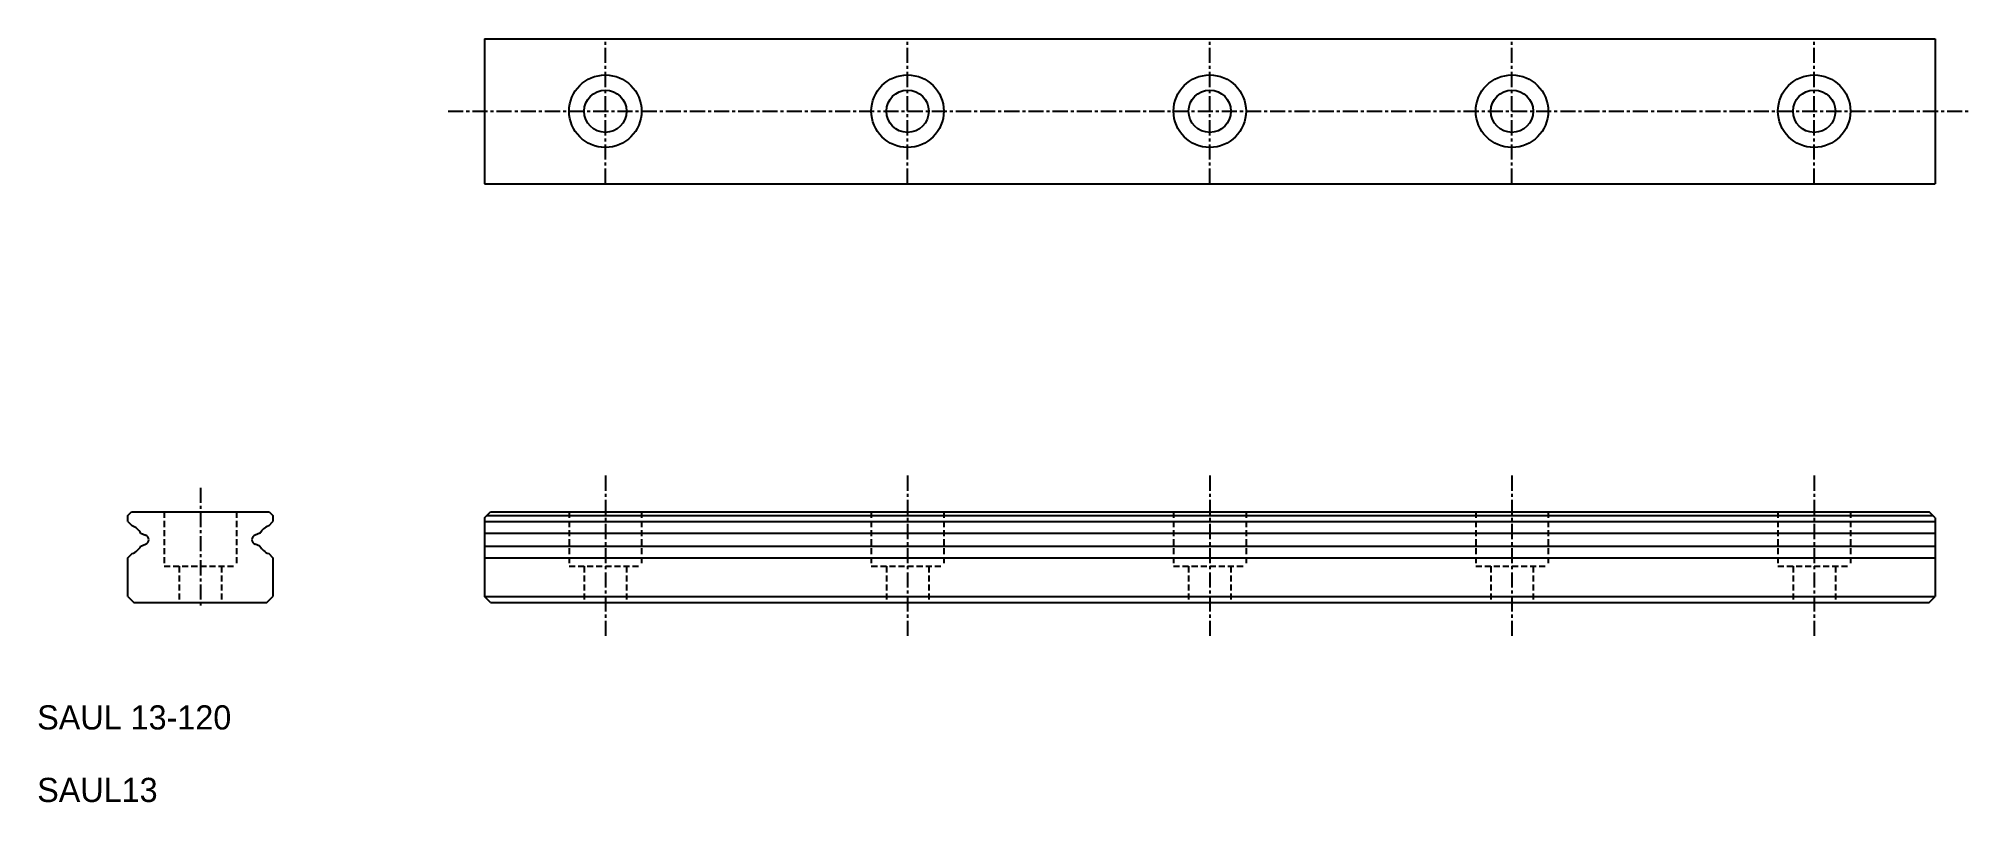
# Model space of a CAD drawing. Extents: x 10 to 170, y 10 to 73.
import ezdxf

# ---------------------------------------------------------------- set-up
doc = ezdxf.new("R2010")
doc.units = 0
doc.linetypes.add('CENTER', pattern=[2, 1.25, -0.25, 0.25, -0.25])
doc.linetypes.add('DASHED', pattern=[0.75, 0.5, -0.25])
doc.layers.get('0').update_dxf_attribs({"linetype": 'CONTINUOUS'})
doc.layers.add('CENTER', color=1, linetype='CENTER')

msp = doc.modelspace()

# ---------------------------------------------------------------- linework, layer by layer
at = {"color": 7, "linetype": 'CONTINUOUS'}
for p, q in [((47, 73.15), (167, 73.15)), ((47, 73.15), (47, 61.15)), ((167, 73.15), (167, 61.15)), ((47, 61.15), (167, 61.15)), ((17.5, 33.7), (17.8, 34)), ((17.5, 33.2), (17.5, 33.7)), ((17.8, 34), (29.2, 34)), ((29.2, 34), (29.5, 33.7)), ((29.5, 33.7), (29.5, 33.2)), ((47, 33.5), (47.5, 34)), ((47.2, 33.7), (166.8, 33.7)), ((47.5, 34), (166.5, 34)), ((167, 33.5), (166.5, 34)), ((17.5, 33.2), (17.85, 32.85)), ((18.58, 32.23), (18.97, 32.07)), ((28.42, 32.23), (28.03, 32.07)), ((29.15, 32.85), (29.5, 33.2)), ((47, 33.5), (47, 27)), ((47, 33.2), (167, 33.2)), ((47, 32.23), (167, 32.23)), ((167, 33.5), (167, 27)), ((17.5, 30.2), (17.85, 30.55)), ((18.58, 31.17), (18.97, 31.33)), ((28.42, 31.17), (28.03, 31.33)), ((29.15, 30.55), (29.5, 30.2)), ((47, 31.17), (167, 31.17)), ((17.5, 27), (17.5, 30.2)), ((29.5, 30.2), (29.5, 27)), ((47, 30.2), (167, 30.2)), ((17.5, 27), (18, 26.5)), ((18, 26.5), (29, 26.5)), ((29, 26.5), (29.5, 27)), ((47, 27), (167, 27)), ((47.5, 26.5), (47, 27)), ((47.5, 26.5), (166.5, 26.5)), ((166.5, 26.5), (167, 27))]:
    msp.add_line(p, q, dxfattribs=at)
at = {"color": 3, "linetype": 'DASHED'}
for p, q in [((20.5, 34), (20.5, 29.5)), ((26.5, 34), (26.5, 29.5)), ((54, 34), (54, 29.5)), ((60, 34), (60, 29.5)), ((79, 34), (79, 29.5)), ((85, 34), (85, 29.5)), ((104, 34), (104, 29.5)), ((110, 34), (110, 29.5)), ((129, 34), (129, 29.5)), ((135, 34), (135, 29.5)), ((154, 34), (154, 29.5)), ((160, 34), (160, 29.5)), ((20.5, 29.5), (26.5, 29.5)), ((21.75, 29.5), (21.75, 26.5)), ((25.25, 29.5), (25.25, 26.5)), ((54, 29.5), (60, 29.5)), ((55.25, 29.5), (55.25, 26.5)), ((58.75, 29.5), (58.75, 26.5)), ((79, 29.5), (85, 29.5)), ((80.25, 29.5), (80.25, 26.5)), ((83.75, 29.5), (83.75, 26.5)), ((104, 29.5), (110, 29.5)), ((105.25, 29.5), (105.25, 26.5)), ((108.75, 29.5), (108.75, 26.5)), ((129, 29.5), (135, 29.5)), ((130.25, 29.5), (130.25, 26.5)), ((133.75, 29.5), (133.75, 26.5)), ((154, 29.5), (160, 29.5)), ((155.25, 29.5), (155.25, 26.5)), ((158.75, 29.5), (158.75, 26.5))]:
    msp.add_line(p, q, dxfattribs=at)
at = {"color": 7, "linetype": 'CONTINUOUS'}
for centre, radius in [((57, 67.15), 3), ((57, 67.15), 1.75), ((82, 67.15), 3), ((82, 67.15), 1.75), ((107, 67.15), 3), ((107, 67.15), 1.75), ((132, 67.15), 3), ((132, 67.15), 1.75), ((157, 67.15), 3), ((157, 67.15), 1.75)]:
    msp.add_circle(centre, radius, dxfattribs=at)
for centre, radius, start, end in [((17.4, 31.6), 1.33, 28.051, 70.2354), ((18.83, 31.7), 0.4, 0, 69), ((28.17, 31.7), 0.4, 111, 180), ((29.6, 31.6), 1.33, 109.765, 151.949), ((17.4, 31.8), 1.33, 289.765, 331.949), ((18.83, 31.7), 0.4, 291, 0), ((28.17, 31.7), 0.4, 180, 249), ((29.6, 31.8), 1.33, 208.051, 250.235)]:
    msp.add_arc(centre, radius, start, end, dxfattribs=at)
at = {"layer": 'CENTER', "color": 1, "linetype": 'CENTER'}
for p, q in [((57, 61.15), (57, 73.15)), ((82, 61.15), (82, 73.15)), ((107, 61.15), (107, 73.15)), ((132, 61.15), (132, 73.15)), ((157, 61.15), (157, 73.15)), ((44, 67.15), (170, 67.15)), ((57, 37), (57, 23.5)), ((82, 37), (82, 23.5)), ((107, 37), (107, 23.5)), ((132, 37), (132, 23.5)), ((157, 37), (157, 23.5)), ((23.5, 36), (23.5, 26))]:
    msp.add_line(p, q, dxfattribs=at)

# ---------------------------------------------------------------- texts
at = {"color": 7, "linetype": 'CONTINUOUS'}
for s, p in [('SAUL 13-120', (10, 16)), ('SAUL13', (10, 10))]:
    msp.add_text(s, height=2, dxfattribs=at).set_placement(p)

doc.saveas('drawing.dxf')
